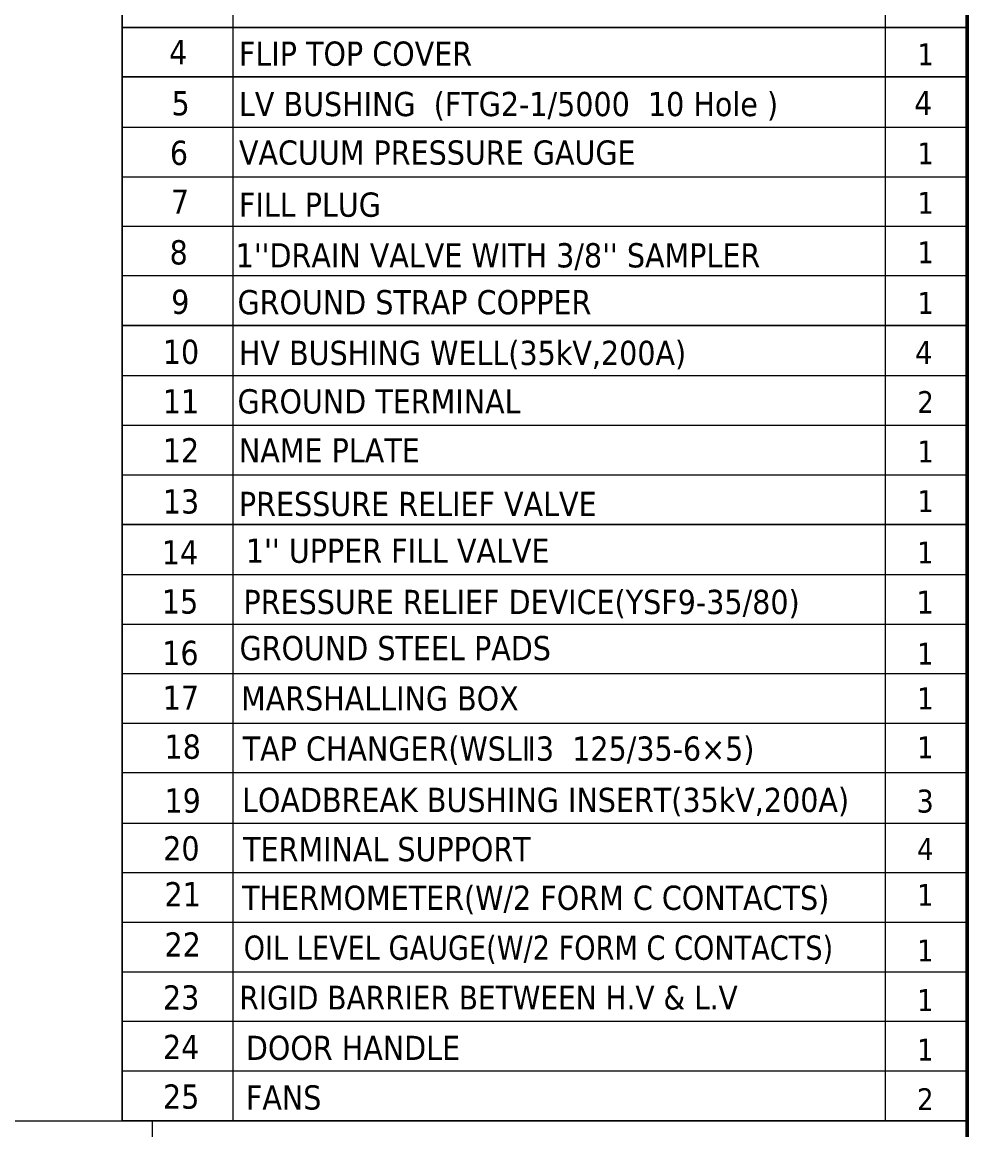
# Model space of a CAD drawing. Header units: millimetres. Extents: x 183355 to 194386, y -190559 to -183233.
# Drawn here: x 191037 to 193472, y -189078 to -186229 of the extents above; entities that cross this region are included whole.
import ezdxf

# ---------------------------------------------------------------- set-up
doc = ezdxf.new("R2010")
doc.units = ezdxf.units.MM
doc.header["$LTSCALE"] = 13
doc.layers.add('1', color=4, linetype='Continuous')
doc.layers.add('铁心', color=3, linetype='Continuous', lineweight=0)
doc.styles.add('Tahoma$001', font='tahoma.ttf', dxfattribs={"height": 2.159784})
doc.styles.add('Tahoma_txtstyle_28.83_0_0', font='tahoma.ttf')
doc.styles.add('Tahoma_txtstyle_28.93_0_0', font='tahoma.ttf')
doc.styles.add('Tahoma_txtstyle_30.40_0_0', font='tahoma.ttf')

msp = doc.modelspace()

# ---------------------------------------------------------------- linework, layer by layer
at = {"layer": '1', "const_width": 8.634}
msp.add_lwpolyline([(183995.863, -190287.936), (193468.183, -190287.936), (193468.183, -183479.706), (183995.863, -183479.706), (183995.863, -190287.936)], dxfattribs=at)
at = {"layer": '铁心'}
for p, q in [((191294.284, -186584.557), (191294.284, -187138.874)), ((189768.058, -189054.561), (193468.183, -189054.561)), ((191371.445, -189054.561), (191371.445, -190287.936))]:
    msp.add_line(p, q, dxfattribs=at)
for points in [[(191294.284, -189054.561), (191294.284, -185600.092)], [(193257.481, -185730.546), (193257.481, -189054.561)], [(191294.284, -187009.257), (193468.183, -187009.257), (193468.183, -185860.692)], [(191294.284, -185860.692), (191294.284, -187009.257)], [(191578.383, -185860.692), (191578.383, -187009.257)], [(191294.284, -186242.665), (193468.183, -186242.665), (193468.183, -186369.637)], [(191294.284, -186242.665), (191294.284, -186369.637), (193468.183, -186369.637)], [(193468.183, -186242.665), (191294.284, -186242.665), (191294.284, -186242.665)], [(191294.284, -187266.375), (191294.284, -186242.665), (191294.284, -186242.665)], [(191578.383, -186242.665), (191578.383, -186369.637), (191578.383, -186369.637)], [(191294.284, -186369.637), (191294.284, -189054.561)], [(193468.183, -186369.637), (191294.284, -186369.637), (191294.284, -186369.637)], [(191578.383, -186369.637), (191578.383, -189054.561)], [(193468.183, -186499.783), (191294.284, -186499.783), (191294.284, -186499.783)], [(193468.183, -186499.783), (191294.284, -186499.783), (191294.284, -186499.783)], [(193468.183, -186627.284), (191294.284, -186627.284), (191294.284, -186627.284)], [(193468.183, -186627.284), (191294.284, -186627.284), (191294.284, -186627.284)], [(193468.183, -188799.559), (193468.183, -186624.639)], [(193468.183, -186754.256), (191294.284, -186754.256), (191294.284, -186754.256)], [(193468.183, -186754.256), (191294.284, -186754.256)], [(193468.183, -186881.757), (191294.284, -186881.757), (191294.284, -186881.757)], [(193468.183, -186881.757), (191294.284, -186881.757), (191294.284, -186881.757)], [(193468.183, -187009.257), (191294.284, -187009.257), (191294.284, -187009.257)], [(193468.183, -187138.874), (191294.284, -187138.874), (191294.284, -187138.874)], [(193468.183, -187266.375), (191294.284, -187266.375), (191294.284, -187266.375)], [(193468.183, -187393.876), (191294.284, -187393.876), (191294.284, -187393.876)], [(193468.183, -187520.848), (191294.284, -187520.848)], [(191294.284, -189054.561), (191294.284, -187520.848), (193468.183, -187520.848)], [(191294.284, -187520.848), (191294.284, -189054.561)], [(191578.383, -187520.848), (191578.383, -189054.561)], [(193468.183, -187650.465), (191294.284, -187650.465)], [(193468.183, -187777.966), (191294.284, -187777.966)], [(193468.183, -187905.466), (191294.284, -187905.466)], [(193468.183, -188032.438), (191294.284, -188032.438)], [(193468.183, -188159.939), (191294.284, -188159.939), (191294.284, -188159.939)], [(193468.183, -188290.085), (191294.284, -188290.085), (191294.284, -188290.085)], [(193468.183, -188417.057), (191294.284, -188417.057), (191294.284, -188417.057)], [(193468.183, -188544.558), (191294.284, -188544.558), (191294.284, -188544.558)], [(193468.183, -188672.058), (191294.284, -188672.058), (191294.284, -188672.058)], [(193468.183, -188799.559), (191294.284, -188799.559), (191294.284, -188799.559)], [(193468.183, -188927.06), (191294.284, -188927.06), (191294.284, -188927.06)], [(193468.183, -188927.06), (191294.284, -188927.06), (191294.284, -188927.06)], [(193468.183, -189054.561), (191294.284, -189054.561), (191294.284, -189054.561)], [(193468.183, -189054.561), (191294.284, -189054.561), (191294.284, -189054.561)]]:
    msp.add_lwpolyline(points, dxfattribs=at)

# ---------------------------------------------------------------- texts
for s, height, style, p in [('4', 62.307, 'Tahoma_txtstyle_30.40_0_0', (191414.907, -186337.365)), ('FLIP TOP COVER', 62.30684, 'Tahoma_txtstyle_30.40_0_0', (191594.384, -186341.069)), ('1', 56.282, 'Tahoma$001', (193340.142, -186340.01)), ('5', 62.307, 'Tahoma_txtstyle_30.40_0_0', (191420.908, -186468.569)), ('LV BUSHING  (FTG2-1/5000  10 Hole )', 62.30684, 'Tahoma_txtstyle_30.40_0_0', (191594.384, -186470.672)), ('4', 61.502, 'Tahoma$001', (193332.206, -186467.511)), ('6', 62.307, 'Tahoma_txtstyle_30.40_0_0', (191416.593, -186596.07)), ('VACUUM PRESSURE GAUGE', 62.30684, 'Tahoma_txtstyle_30.40_0_0', (191594.384, -186595.541)), ('1', 55.902, 'Tahoma$001', (193340.142, -186594.483)), ('7', 62.307, 'Tahoma_txtstyle_30.40_0_0', (191419.271, -186721.984)), ('FILL PLUG', 62.3068, 'Tahoma_txtstyle_30.40_0_0', (191594.384, -186729.449)), ('1', 56.282, 'Tahoma$001', (193340.142, -186721.984)), ('8', 62.307, 'Tahoma_txtstyle_30.40_0_0', (191415.95, -186852.13)), ("1''DRAIN VALVE WITH 3/8'' SAMPLER ", 62.30684, 'Tahoma_txtstyle_30.40_0_0', (191585.92, -186859.772)), ('1', 55.902, 'Tahoma$001', (193340.142, -186848.956)), ('9', 62.307, 'Tahoma_txtstyle_30.40_0_0', (191420.192, -186979.366)), ('GROUND STRAP COPPER', 62.30684, 'Tahoma_txtstyle_30.40_0_0', (191590.681, -186980.424)), ('1', 56.282, 'Tahoma$001', (193340.142, -186979.366)), ('10', 62.3068, 'Tahoma_txtstyle_30.40_0_0', (191398.506, -187107.925)), ('HV BUSHING WELL(35kV,200A) ', 62.30684, 'Tahoma_txtstyle_30.40_0_0', (191594.384, -187110.767)), ('4', 59.279, 'Tahoma_txtstyle_28.93_0_0', (193334.322, -187107.925)), ('11', 62.3068, 'Tahoma_txtstyle_30.40_0_0', (191398.506, -187235.426)), ('GROUND TERMINAL', 62.30684, 'Tahoma_txtstyle_30.40_0_0', (191590.681, -187235.426)), ('2', 55.902, 'Tahoma$001', (193340.142, -187233.839)), ('12', 62.3068, 'Tahoma_txtstyle_30.40_0_0', (191398.506, -187361.34)), ('NAME PLATE', 62.3068, 'Tahoma_txtstyle_30.40_0_0', (191594.384, -187361.34)), ('1', 56.282, 'Tahoma$001', (193340.142, -187361.34)), ('13', 62.3068, 'Tahoma_txtstyle_30.40_0_0', (191398.506, -187492.808)), ('1', 56.282, 'Tahoma$001', (193340.142, -187489.105)), ('PRESSURE RELIEF VALVE', 62.30684, 'Tahoma_txtstyle_30.40_0_0', (191594.384, -187499.235)), ('14', 62.3068, 'Tahoma_txtstyle_30.40_0_0', (191396.126, -187623.795)), ("1'' UPPER FILL VALVE", 62.30684, 'Tahoma_txtstyle_30.40_0_0', (191612.284, -187619.553)), ('1', 56.282, 'Tahoma$001', (193339.391, -187621.138)), ('15', 62.3068, 'Tahoma_txtstyle_30.40_0_0', (191396.126, -187750.143)), ('PRESSURE RELIEF DEVICE(YSF9-35/80)', 62.30684, 'Tahoma_txtstyle_30.40_0_0', (191606.1, -187751.352)), ('1', 59.071, 'Tahoma$001', (193337.833, -187750.097)), ('16', 62.3068, 'Tahoma_txtstyle_30.40_0_0', (191396.996, -187882.421)), ('GROUND STEEL PADS', 62.30684, 'Tahoma_txtstyle_30.40_0_0', (191595.907, -187870.048)), ('1', 56.282, 'Tahoma$001', (193339.391, -187881.411)), ('17', 62.3068, 'Tahoma_txtstyle_30.40_0_0', (191398.163, -187997.695)), ('MARSHALLING BOX', 62.30684, 'Tahoma_txtstyle_30.40_0_0', (191599.752, -187999.351)), ('1', 56.467, 'Tahoma$001', (193339.352, -187996.443)), ('18', 62.3068, 'Tahoma_txtstyle_30.40_0_0', (191402.873, -188123.529)), ('TAP CHANGER(WSLⅡ3  125/35-6×5)', 62.30684, 'Tahoma_txtstyle_30.40_0_0', (191603.984, -188128.534)), ('1', 55.902, 'Tahoma$001', (193339.472, -188122.073)), ('19', 62.3068, 'Tahoma_txtstyle_30.40_0_0', (191402.873, -188262.034)), ('LOADBREAK BUSHING INSERT(35kV,200A)', 62.30684, 'Tahoma_txtstyle_30.40_0_0', (191602.397, -188260.518)), ('3', 59.071, 'Tahoma_txtstyle_28.83_0_0', (193337.833, -188261.978)), ('20', 62.3068, 'Tahoma_txtstyle_30.40_0_0', (191399.542, -188385.081)), ('TERMINAL SUPPORT', 62.30684, 'Tahoma_txtstyle_30.40_0_0', (191605.042, -188387.038)), ('4', 56.282, 'Tahoma$001', (193339.391, -188383.837)), ('21', 62.3068, 'Tahoma_txtstyle_30.40_0_0', (191402.873, -188503.065)), ('THERMOMETER(W/2 FORM C CONTACTS)', 62.30684, 'Tahoma_txtstyle_30.40_0_0', (191602.397, -188512.189)), ('1', 55.902, 'Tahoma$001', (193339.472, -188501.541)), ('22', 62.3068, 'Tahoma_txtstyle_30.40_0_0', (191402.873, -188632.352)), ('1', 56.282, 'Tahoma$001', (193339.391, -188644.847)), ('23', 62.3068, 'Tahoma_txtstyle_30.40_0_0', (191398.996, -188768.457)), ('RIGID BARRIER BETWEEN H.V & L.V', 60.99226, 'Tahoma$001', (191595.407, -188768.431)), ('1', 56.282, 'Tahoma$001', (193339.391, -188772.348)), ('24', 62.3068, 'Tahoma_txtstyle_30.40_0_0', (191398.996, -188895.958)), ('DOOR HANDLE', 62.30684, 'Tahoma_txtstyle_30.40_0_0', (191612.284, -188898.265)), ('1', 56.282, 'Tahoma$001', (193339.391, -188899.849)), ('25', 62.3068, 'Tahoma_txtstyle_30.40_0_0', (191398.996, -189023.459)), ('FANS', 62.3068, 'Tahoma_txtstyle_30.40_0_0', (191612.284, -189025.766)), ('2', 56.282, 'Tahoma$001', (193339.391, -189027.35))]:
    msp.add_text(s, height=height, dxfattribs=dict(at, style=style)).set_placement(p)
at = {"layer": '铁心', "style": 'Tahoma_txtstyle_30.40_0_0', "width": 0.95}
msp.add_text('OIL LEVEL GAUGE(W/2 FORM C CONTACTS)', height=62.30684, dxfattribs=at).set_placement((191606.591, -188640.561))

doc.saveas('drawing.dxf')
